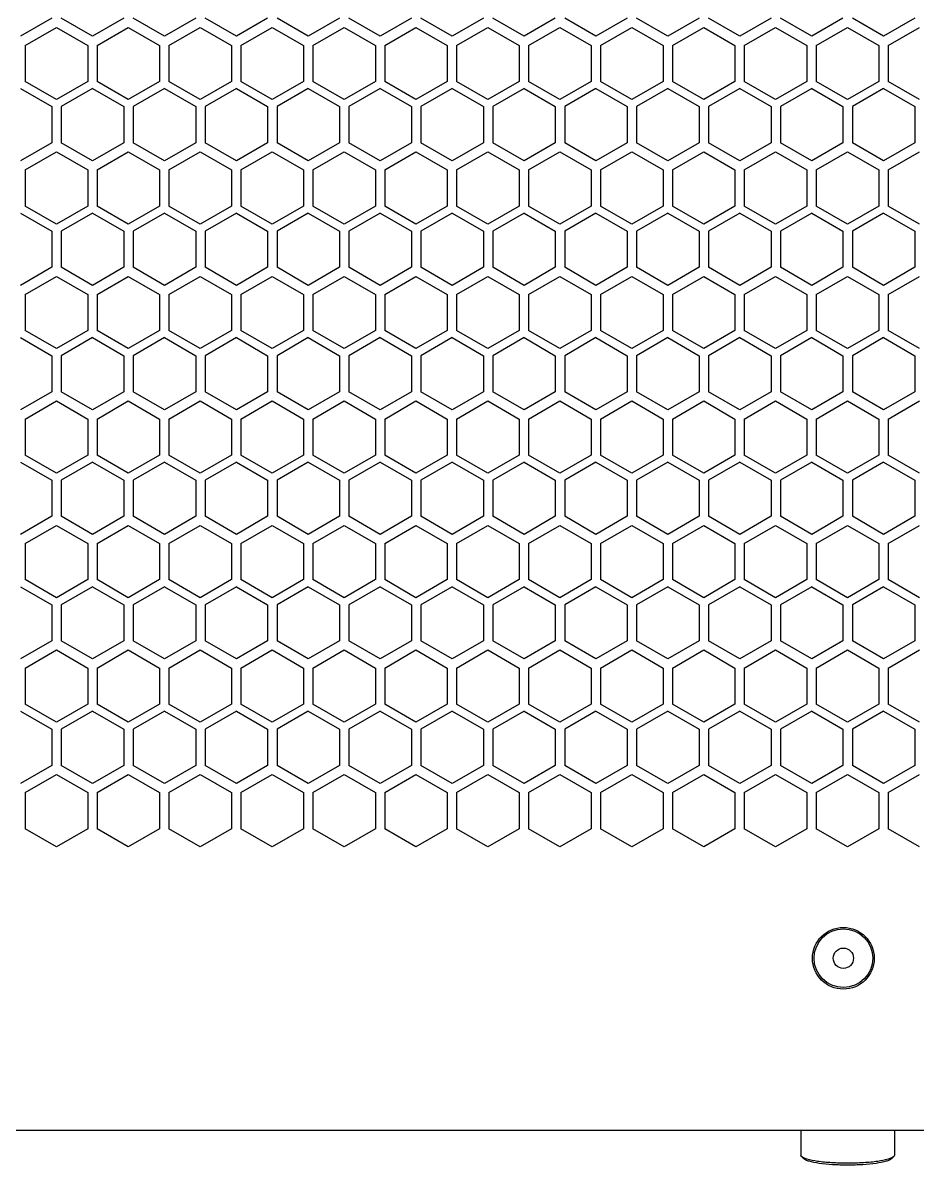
# Model space of a CAD drawing. Extents: x 61367 to 140945, y -1257 to 25588.
# Drawn here: x 73530.6 to 73645, y 19919.3 to 20065.4 of the extents above; entities that cross this region are included whole.
import ezdxf

# ---------------------------------------------------------------- set-up
doc = ezdxf.new("R2010")
doc.units = 0
doc.header["$MEASUREMENT"] = 0
doc.layers.get('0').update_dxf_attribs({"linetype": 'CONTINUOUS'})
for name, color, linetype in [('2401-00307_MDC-M4_0', 7, 'CONTINUOUS'), ('4215-0412-2_0', 7, 'CONTINUOUS'), ('SONGBUTUO-M4-8_0', 7, 'CONTINUOUS')]:
    doc.layers.add(name, color=color, linetype=linetype)

# ---------------------------------------------------------------- blocks, each defined once
blk = doc.blocks.new('ERGRTHTHRT')
at = {"layer": '2401-00307_MDC-M4_0', "color": 7, "linetype": 'Continuous'}
for radius in [3.75, 1.3]:
    blk.add_circle((-37538.65, -67997.48), radius, dxfattribs=at)
at = {"layer": '4215-0412-2_0', "color": 7, "linetype": 'Continuous'}
for p, q in [((-37639.9, -67877.22), (-37643.9, -67879.53)), ((-37634.7, -67879.53), (-37638.7, -67877.22)), ((-37630.7, -67877.22), (-37634.7, -67879.53)), ((-37625.5, -67879.53), (-37629.5, -67877.22)), ((-37621.5, -67877.22), (-37625.5, -67879.53)), ((-37616.3, -67879.53), (-37620.3, -67877.22)), ((-37612.3, -67877.22), (-37616.3, -67879.53)), ((-37607.1, -67879.53), (-37611.1, -67877.22)), ((-37603.1, -67877.22), (-37607.1, -67879.53)), ((-37597.9, -67879.53), (-37601.9, -67877.22)), ((-37593.9, -67877.22), (-37597.9, -67879.53)), ((-37588.7, -67879.53), (-37592.7, -67877.22)), ((-37584.7, -67877.22), (-37588.7, -67879.53)), ((-37579.5, -67879.53), (-37583.5, -67877.22)), ((-37575.5, -67877.22), (-37579.5, -67879.53)), ((-37570.3, -67879.53), (-37574.3, -67877.22)), ((-37566.3, -67877.22), (-37570.3, -67879.53)), ((-37561.1, -67879.53), (-37565.1, -67877.22)), ((-37557.1, -67877.22), (-37561.1, -67879.53)), ((-37551.9, -67879.53), (-37555.9, -67877.22)), ((-37547.9, -67877.22), (-37551.9, -67879.53)), ((-37542.7, -67879.53), (-37546.7, -67877.22)), ((-37538.7, -67877.22), (-37542.7, -67879.53)), ((-37533.5, -67879.53), (-37537.5, -67877.22)), ((-37529.5, -67877.22), (-37533.5, -67879.53)), ((-37643.32, -67880.7), (-37639.32, -67878.39)), ((-37639.32, -67878.39), (-37635.32, -67880.7)), ((-37634.12, -67880.7), (-37630.12, -67878.39)), ((-37630.12, -67878.39), (-37626.12, -67880.7)), ((-37624.92, -67880.7), (-37620.92, -67878.39)), ((-37620.92, -67878.39), (-37616.92, -67880.7)), ((-37615.72, -67880.7), (-37611.72, -67878.39)), ((-37611.72, -67878.39), (-37607.72, -67880.7)), ((-37606.52, -67880.7), (-37602.52, -67878.39)), ((-37602.52, -67878.39), (-37598.52, -67880.7)), ((-37597.32, -67880.7), (-37593.32, -67878.39)), ((-37593.32, -67878.39), (-37589.32, -67880.7)), ((-37588.12, -67880.7), (-37584.12, -67878.39)), ((-37584.12, -67878.39), (-37580.12, -67880.7)), ((-37578.92, -67880.7), (-37574.92, -67878.39)), ((-37574.92, -67878.39), (-37570.92, -67880.7)), ((-37569.72, -67880.7), (-37565.72, -67878.39)), ((-37565.72, -67878.39), (-37561.72, -67880.7)), ((-37560.52, -67880.7), (-37556.52, -67878.39)), ((-37556.52, -67878.39), (-37552.52, -67880.7)), ((-37551.32, -67880.7), (-37547.32, -67878.39)), ((-37547.32, -67878.39), (-37543.32, -67880.7)), ((-37542.12, -67880.7), (-37538.12, -67878.39)), ((-37538.12, -67878.39), (-37534.12, -67880.7)), ((-37532.92, -67880.7), (-37528.92, -67878.39)), ((-37643.32, -67880.7), (-37643.32, -67885.32)), ((-37635.32, -67880.7), (-37635.32, -67885.32)), ((-37634.12, -67880.7), (-37634.12, -67885.32)), ((-37626.12, -67880.7), (-37626.12, -67885.32)), ((-37624.92, -67880.7), (-37624.92, -67885.32)), ((-37616.92, -67880.7), (-37616.92, -67885.32)), ((-37615.72, -67880.7), (-37615.72, -67885.32)), ((-37607.72, -67880.7), (-37607.72, -67885.32)), ((-37606.52, -67880.7), (-37606.52, -67885.32)), ((-37598.52, -67880.7), (-37598.52, -67885.32)), ((-37597.32, -67880.7), (-37597.32, -67885.32)), ((-37589.32, -67880.7), (-37589.32, -67885.32)), ((-37588.12, -67880.7), (-37588.12, -67885.32)), ((-37580.12, -67880.7), (-37580.12, -67885.32)), ((-37578.92, -67880.7), (-37578.92, -67885.32)), ((-37570.92, -67880.7), (-37570.92, -67885.32)), ((-37569.72, -67880.7), (-37569.72, -67885.32)), ((-37561.72, -67880.7), (-37561.72, -67885.32)), ((-37560.52, -67880.7), (-37560.52, -67885.32)), ((-37552.52, -67880.7), (-37552.52, -67885.32)), ((-37551.32, -67880.7), (-37551.32, -67885.32)), ((-37543.32, -67880.7), (-37543.32, -67885.32)), ((-37542.12, -67880.7), (-37542.12, -67885.32)), ((-37534.12, -67880.7), (-37534.12, -67885.32)), ((-37532.92, -67880.7), (-37532.92, -67885.32)), ((-37643.9, -67886.22), (-37639.9, -67888.53)), ((-37639.32, -67887.63), (-37643.32, -67885.32)), ((-37635.32, -67885.32), (-37639.32, -67887.63)), ((-37634.7, -67886.22), (-37638.7, -67888.53)), ((-37634.7, -67886.22), (-37630.7, -67888.53)), ((-37630.12, -67887.63), (-37634.12, -67885.32)), ((-37626.12, -67885.32), (-37630.12, -67887.63)), ((-37625.5, -67886.22), (-37629.5, -67888.53)), ((-37625.5, -67886.22), (-37621.5, -67888.53)), ((-37620.92, -67887.63), (-37624.92, -67885.32)), ((-37616.92, -67885.32), (-37620.92, -67887.63)), ((-37616.3, -67886.22), (-37620.3, -67888.53)), ((-37616.3, -67886.22), (-37612.3, -67888.53)), ((-37611.72, -67887.63), (-37615.72, -67885.32)), ((-37607.72, -67885.32), (-37611.72, -67887.63)), ((-37607.1, -67886.22), (-37611.1, -67888.53)), ((-37607.1, -67886.22), (-37603.1, -67888.53)), ((-37602.52, -67887.63), (-37606.52, -67885.32)), ((-37598.52, -67885.32), (-37602.52, -67887.63)), ((-37597.9, -67886.22), (-37601.9, -67888.53)), ((-37597.9, -67886.22), (-37593.9, -67888.53)), ((-37593.32, -67887.63), (-37597.32, -67885.32)), ((-37589.32, -67885.32), (-37593.32, -67887.63)), ((-37588.7, -67886.22), (-37592.7, -67888.53)), ((-37588.7, -67886.22), (-37584.7, -67888.53)), ((-37584.12, -67887.63), (-37588.12, -67885.32)), ((-37580.12, -67885.32), (-37584.12, -67887.63)), ((-37579.5, -67886.22), (-37583.5, -67888.53)), ((-37579.5, -67886.22), (-37575.5, -67888.53)), ((-37574.92, -67887.63), (-37578.92, -67885.32)), ((-37570.92, -67885.32), (-37574.92, -67887.63)), ((-37570.3, -67886.22), (-37574.3, -67888.53)), ((-37570.3, -67886.22), (-37566.3, -67888.53)), ((-37565.72, -67887.63), (-37569.72, -67885.32)), ((-37561.72, -67885.32), (-37565.72, -67887.63)), ((-37561.1, -67886.22), (-37565.1, -67888.53)), ((-37561.1, -67886.22), (-37557.1, -67888.53)), ((-37556.52, -67887.63), (-37560.52, -67885.32)), ((-37552.52, -67885.32), (-37556.52, -67887.63)), ((-37551.9, -67886.22), (-37555.9, -67888.53)), ((-37551.9, -67886.22), (-37547.9, -67888.53)), ((-37547.32, -67887.63), (-37551.32, -67885.32)), ((-37543.32, -67885.32), (-37547.32, -67887.63)), ((-37542.7, -67886.22), (-37546.7, -67888.53)), ((-37542.7, -67886.22), (-37538.7, -67888.53)), ((-37538.12, -67887.63), (-37542.12, -67885.32)), ((-37534.12, -67885.32), (-37538.12, -67887.63)), ((-37533.5, -67886.22), (-37537.5, -67888.53)), ((-37533.5, -67886.22), (-37529.5, -67888.53)), ((-37528.92, -67887.63), (-37532.92, -67885.32)), ((-37639.9, -67888.53), (-37639.9, -67893.15)), ((-37638.7, -67888.53), (-37638.7, -67893.15)), ((-37630.7, -67888.53), (-37630.7, -67893.15)), ((-37629.5, -67888.53), (-37629.5, -67893.15)), ((-37621.5, -67888.53), (-37621.5, -67893.15)), ((-37620.3, -67888.53), (-37620.3, -67893.15)), ((-37612.3, -67888.53), (-37612.3, -67893.15)), ((-37611.1, -67888.53), (-37611.1, -67893.15)), ((-37603.1, -67888.53), (-37603.1, -67893.15)), ((-37601.9, -67888.53), (-37601.9, -67893.15)), ((-37593.9, -67888.53), (-37593.9, -67893.15)), ((-37592.7, -67888.53), (-37592.7, -67893.15)), ((-37584.7, -67888.53), (-37584.7, -67893.15)), ((-37583.5, -67888.53), (-37583.5, -67893.15)), ((-37575.5, -67888.53), (-37575.5, -67893.15)), ((-37574.3, -67888.53), (-37574.3, -67893.15)), ((-37566.3, -67888.53), (-37566.3, -67893.15)), ((-37565.1, -67888.53), (-37565.1, -67893.15)), ((-37557.1, -67888.53), (-37557.1, -67893.15)), ((-37555.9, -67888.53), (-37555.9, -67893.15)), ((-37547.9, -67888.53), (-37547.9, -67893.15)), ((-37546.7, -67888.53), (-37546.7, -67893.15)), ((-37538.7, -67888.53), (-37538.7, -67893.15)), ((-37537.5, -67888.53), (-37537.5, -67893.15)), ((-37529.5, -67888.53), (-37529.5, -67893.15)), ((-37639.9, -67893.15), (-37643.9, -67895.46)), ((-37634.7, -67895.46), (-37638.7, -67893.15)), ((-37630.7, -67893.15), (-37634.7, -67895.46)), ((-37625.5, -67895.46), (-37629.5, -67893.15)), ((-37621.5, -67893.15), (-37625.5, -67895.46)), ((-37616.3, -67895.46), (-37620.3, -67893.15)), ((-37612.3, -67893.15), (-37616.3, -67895.46)), ((-37607.1, -67895.46), (-37611.1, -67893.15)), ((-37603.1, -67893.15), (-37607.1, -67895.46)), ((-37597.9, -67895.46), (-37601.9, -67893.15)), ((-37593.9, -67893.15), (-37597.9, -67895.46)), ((-37588.7, -67895.46), (-37592.7, -67893.15)), ((-37584.7, -67893.15), (-37588.7, -67895.46)), ((-37579.5, -67895.46), (-37583.5, -67893.15)), ((-37575.5, -67893.15), (-37579.5, -67895.46)), ((-37570.3, -67895.46), (-37574.3, -67893.15)), ((-37566.3, -67893.15), (-37570.3, -67895.46)), ((-37561.1, -67895.46), (-37565.1, -67893.15)), ((-37557.1, -67893.15), (-37561.1, -67895.46)), ((-37551.9, -67895.46), (-37555.9, -67893.15)), ((-37547.9, -67893.15), (-37551.9, -67895.46)), ((-37542.7, -67895.46), (-37546.7, -67893.15)), ((-37538.7, -67893.15), (-37542.7, -67895.46)), ((-37533.5, -67895.46), (-37537.5, -67893.15)), ((-37529.5, -67893.15), (-37533.5, -67895.46)), ((-37643.32, -67896.63), (-37639.32, -67894.32)), ((-37639.32, -67894.32), (-37635.32, -67896.63)), ((-37634.12, -67896.63), (-37630.12, -67894.32)), ((-37630.12, -67894.32), (-37626.12, -67896.63)), ((-37624.92, -67896.63), (-37620.92, -67894.32)), ((-37620.92, -67894.32), (-37616.92, -67896.63)), ((-37615.72, -67896.63), (-37611.72, -67894.32)), ((-37611.72, -67894.32), (-37607.72, -67896.63)), ((-37606.52, -67896.63), (-37602.52, -67894.32)), ((-37602.52, -67894.32), (-37598.52, -67896.63)), ((-37597.32, -67896.63), (-37593.32, -67894.32)), ((-37593.32, -67894.32), (-37589.32, -67896.63)), ((-37588.12, -67896.63), (-37584.12, -67894.32)), ((-37584.12, -67894.32), (-37580.12, -67896.63)), ((-37578.92, -67896.63), (-37574.92, -67894.32)), ((-37574.92, -67894.32), (-37570.92, -67896.63)), ((-37569.72, -67896.63), (-37565.72, -67894.32)), ((-37565.72, -67894.32), (-37561.72, -67896.63)), ((-37560.52, -67896.63), (-37556.52, -67894.32)), ((-37556.52, -67894.32), (-37552.52, -67896.63)), ((-37551.32, -67896.63), (-37547.32, -67894.32)), ((-37547.32, -67894.32), (-37543.32, -67896.63)), ((-37542.12, -67896.63), (-37538.12, -67894.32)), ((-37538.12, -67894.32), (-37534.12, -67896.63)), ((-37532.92, -67896.63), (-37528.92, -67894.32)), ((-37643.32, -67896.63), (-37643.32, -67901.25)), ((-37635.32, -67896.63), (-37635.32, -67901.25)), ((-37634.12, -67896.63), (-37634.12, -67901.25)), ((-37626.12, -67896.63), (-37626.12, -67901.25)), ((-37624.92, -67896.63), (-37624.92, -67901.25)), ((-37616.92, -67896.63), (-37616.92, -67901.25)), ((-37615.72, -67896.63), (-37615.72, -67901.25)), ((-37607.72, -67896.63), (-37607.72, -67901.25)), ((-37606.52, -67896.63), (-37606.52, -67901.25)), ((-37598.52, -67896.63), (-37598.52, -67901.25)), ((-37597.32, -67896.63), (-37597.32, -67901.25)), ((-37589.32, -67896.63), (-37589.32, -67901.25)), ((-37588.12, -67896.63), (-37588.12, -67901.25)), ((-37580.12, -67896.63), (-37580.12, -67901.25)), ((-37578.92, -67896.63), (-37578.92, -67901.25)), ((-37570.92, -67896.63), (-37570.92, -67901.25)), ((-37569.72, -67896.63), (-37569.72, -67901.25)), ((-37561.72, -67896.63), (-37561.72, -67901.25)), ((-37560.52, -67896.63), (-37560.52, -67901.25)), ((-37552.52, -67896.63), (-37552.52, -67901.25)), ((-37551.32, -67896.63), (-37551.32, -67901.25)), ((-37543.32, -67896.63), (-37543.32, -67901.25)), ((-37542.12, -67896.63), (-37542.12, -67901.25)), ((-37534.12, -67896.63), (-37534.12, -67901.25)), ((-37532.92, -67896.63), (-37532.92, -67901.25)), ((-37643.9, -67902.15), (-37639.9, -67904.46)), ((-37639.32, -67903.56), (-37643.32, -67901.25)), ((-37635.32, -67901.25), (-37639.32, -67903.56)), ((-37634.7, -67902.15), (-37638.7, -67904.46)), ((-37634.7, -67902.15), (-37630.7, -67904.46)), ((-37630.12, -67903.56), (-37634.12, -67901.25)), ((-37626.12, -67901.25), (-37630.12, -67903.56)), ((-37625.5, -67902.15), (-37629.5, -67904.46)), ((-37625.5, -67902.15), (-37621.5, -67904.46)), ((-37620.92, -67903.56), (-37624.92, -67901.25)), ((-37616.92, -67901.25), (-37620.92, -67903.56)), ((-37616.3, -67902.15), (-37620.3, -67904.46)), ((-37616.3, -67902.15), (-37612.3, -67904.46)), ((-37611.72, -67903.56), (-37615.72, -67901.25)), ((-37607.72, -67901.25), (-37611.72, -67903.56)), ((-37607.1, -67902.15), (-37611.1, -67904.46)), ((-37607.1, -67902.15), (-37603.1, -67904.46)), ((-37602.52, -67903.56), (-37606.52, -67901.25)), ((-37598.52, -67901.25), (-37602.52, -67903.56)), ((-37597.9, -67902.15), (-37601.9, -67904.46)), ((-37597.9, -67902.15), (-37593.9, -67904.46)), ((-37593.32, -67903.56), (-37597.32, -67901.25)), ((-37589.32, -67901.25), (-37593.32, -67903.56)), ((-37588.7, -67902.15), (-37592.7, -67904.46)), ((-37588.7, -67902.15), (-37584.7, -67904.46)), ((-37584.12, -67903.56), (-37588.12, -67901.25)), ((-37580.12, -67901.25), (-37584.12, -67903.56)), ((-37579.5, -67902.15), (-37583.5, -67904.46)), ((-37579.5, -67902.15), (-37575.5, -67904.46)), ((-37574.92, -67903.56), (-37578.92, -67901.25)), ((-37570.92, -67901.25), (-37574.92, -67903.56)), ((-37570.3, -67902.15), (-37574.3, -67904.46)), ((-37570.3, -67902.15), (-37566.3, -67904.46)), ((-37565.72, -67903.56), (-37569.72, -67901.25)), ((-37561.72, -67901.25), (-37565.72, -67903.56)), ((-37561.1, -67902.15), (-37565.1, -67904.46)), ((-37561.1, -67902.15), (-37557.1, -67904.46)), ((-37556.52, -67903.56), (-37560.52, -67901.25)), ((-37552.52, -67901.25), (-37556.52, -67903.56)), ((-37551.9, -67902.15), (-37555.9, -67904.46)), ((-37551.9, -67902.15), (-37547.9, -67904.46)), ((-37547.32, -67903.56), (-37551.32, -67901.25)), ((-37543.32, -67901.25), (-37547.32, -67903.56)), ((-37542.7, -67902.15), (-37546.7, -67904.46)), ((-37542.7, -67902.15), (-37538.7, -67904.46)), ((-37538.12, -67903.56), (-37542.12, -67901.25)), ((-37534.12, -67901.25), (-37538.12, -67903.56)), ((-37533.5, -67902.15), (-37537.5, -67904.46)), ((-37533.5, -67902.15), (-37529.5, -67904.46)), ((-37528.92, -67903.56), (-37532.92, -67901.25)), ((-37639.9, -67904.46), (-37639.9, -67909.08)), ((-37638.7, -67904.46), (-37638.7, -67909.08)), ((-37630.7, -67904.46), (-37630.7, -67909.08)), ((-37629.5, -67904.46), (-37629.5, -67909.08)), ((-37621.5, -67904.46), (-37621.5, -67909.08)), ((-37620.3, -67904.46), (-37620.3, -67909.08)), ((-37612.3, -67904.46), (-37612.3, -67909.08)), ((-37611.1, -67904.46), (-37611.1, -67909.08)), ((-37603.1, -67904.46), (-37603.1, -67909.08)), ((-37601.9, -67904.46), (-37601.9, -67909.08)), ((-37593.9, -67904.46), (-37593.9, -67909.08)), ((-37592.7, -67904.46), (-37592.7, -67909.08)), ((-37584.7, -67904.46), (-37584.7, -67909.08)), ((-37583.5, -67904.46), (-37583.5, -67909.08)), ((-37575.5, -67904.46), (-37575.5, -67909.08)), ((-37574.3, -67904.46), (-37574.3, -67909.08)), ((-37566.3, -67904.46), (-37566.3, -67909.08)), ((-37565.1, -67904.46), (-37565.1, -67909.08)), ((-37557.1, -67904.46), (-37557.1, -67909.08)), ((-37555.9, -67904.46), (-37555.9, -67909.08)), ((-37547.9, -67904.46), (-37547.9, -67909.08)), ((-37546.7, -67904.46), (-37546.7, -67909.08)), ((-37538.7, -67904.46), (-37538.7, -67909.08)), ((-37537.5, -67904.46), (-37537.5, -67909.08)), ((-37529.5, -67904.46), (-37529.5, -67909.08)), ((-37639.9, -67909.08), (-37643.9, -67911.39)), ((-37634.7, -67911.39), (-37638.7, -67909.08)), ((-37630.7, -67909.08), (-37634.7, -67911.39)), ((-37625.5, -67911.39), (-37629.5, -67909.08)), ((-37621.5, -67909.08), (-37625.5, -67911.39)), ((-37616.3, -67911.39), (-37620.3, -67909.08)), ((-37612.3, -67909.08), (-37616.3, -67911.39)), ((-37607.1, -67911.39), (-37611.1, -67909.08)), ((-37603.1, -67909.08), (-37607.1, -67911.39)), ((-37597.9, -67911.39), (-37601.9, -67909.08)), ((-37593.9, -67909.08), (-37597.9, -67911.39)), ((-37588.7, -67911.39), (-37592.7, -67909.08)), ((-37584.7, -67909.08), (-37588.7, -67911.39)), ((-37579.5, -67911.39), (-37583.5, -67909.08)), ((-37575.5, -67909.08), (-37579.5, -67911.39)), ((-37570.3, -67911.39), (-37574.3, -67909.08)), ((-37566.3, -67909.08), (-37570.3, -67911.39)), ((-37561.1, -67911.39), (-37565.1, -67909.08)), ((-37557.1, -67909.08), (-37561.1, -67911.39)), ((-37551.9, -67911.39), (-37555.9, -67909.08)), ((-37547.9, -67909.08), (-37551.9, -67911.39)), ((-37542.7, -67911.39), (-37546.7, -67909.08)), ((-37538.7, -67909.08), (-37542.7, -67911.39)), ((-37533.5, -67911.39), (-37537.5, -67909.08)), ((-37529.5, -67909.08), (-37533.5, -67911.39)), ((-37643.32, -67912.56), (-37639.32, -67910.25)), ((-37639.32, -67910.25), (-37635.32, -67912.56)), ((-37634.12, -67912.56), (-37630.12, -67910.25)), ((-37630.12, -67910.25), (-37626.12, -67912.56)), ((-37624.92, -67912.56), (-37620.92, -67910.25)), ((-37620.92, -67910.25), (-37616.92, -67912.56)), ((-37615.72, -67912.56), (-37611.72, -67910.25)), ((-37611.72, -67910.25), (-37607.72, -67912.56)), ((-37606.52, -67912.56), (-37602.52, -67910.25)), ((-37602.52, -67910.25), (-37598.52, -67912.56)), ((-37597.32, -67912.56), (-37593.32, -67910.25)), ((-37593.32, -67910.25), (-37589.32, -67912.56)), ((-37588.12, -67912.56), (-37584.12, -67910.25)), ((-37584.12, -67910.25), (-37580.12, -67912.56)), ((-37578.92, -67912.56), (-37574.92, -67910.25)), ((-37574.92, -67910.25), (-37570.92, -67912.56)), ((-37569.72, -67912.56), (-37565.72, -67910.25)), ((-37565.72, -67910.25), (-37561.72, -67912.56)), ((-37560.52, -67912.56), (-37556.52, -67910.25)), ((-37556.52, -67910.25), (-37552.52, -67912.56)), ((-37551.32, -67912.56), (-37547.32, -67910.25)), ((-37547.32, -67910.25), (-37543.32, -67912.56)), ((-37542.12, -67912.56), (-37538.12, -67910.25)), ((-37538.12, -67910.25), (-37534.12, -67912.56)), ((-37532.92, -67912.56), (-37528.92, -67910.25)), ((-37643.32, -67912.56), (-37643.32, -67917.18)), ((-37635.32, -67912.56), (-37635.32, -67917.18)), ((-37634.12, -67912.56), (-37634.12, -67917.18)), ((-37626.12, -67912.56), (-37626.12, -67917.18)), ((-37624.92, -67912.56), (-37624.92, -67917.18)), ((-37616.92, -67912.56), (-37616.92, -67917.18)), ((-37615.72, -67912.56), (-37615.72, -67917.18)), ((-37607.72, -67912.56), (-37607.72, -67917.18)), ((-37606.52, -67912.56), (-37606.52, -67917.18)), ((-37598.52, -67912.56), (-37598.52, -67917.18)), ((-37597.32, -67912.56), (-37597.32, -67917.18)), ((-37589.32, -67912.56), (-37589.32, -67917.18)), ((-37588.12, -67912.56), (-37588.12, -67917.18)), ((-37580.12, -67912.56), (-37580.12, -67917.18)), ((-37578.92, -67912.56), (-37578.92, -67917.18)), ((-37570.92, -67912.56), (-37570.92, -67917.18)), ((-37569.72, -67912.56), (-37569.72, -67917.18)), ((-37561.72, -67912.56), (-37561.72, -67917.18)), ((-37560.52, -67912.56), (-37560.52, -67917.18)), ((-37552.52, -67912.56), (-37552.52, -67917.18)), ((-37551.32, -67912.56), (-37551.32, -67917.18)), ((-37543.32, -67912.56), (-37543.32, -67917.18)), ((-37542.12, -67912.56), (-37542.12, -67917.18)), ((-37534.12, -67912.56), (-37534.12, -67917.18)), ((-37532.92, -67912.56), (-37532.92, -67917.18)), ((-37643.9, -67918.08), (-37639.9, -67920.39)), ((-37639.32, -67919.49), (-37643.32, -67917.18)), ((-37635.32, -67917.18), (-37639.32, -67919.49)), ((-37634.7, -67918.08), (-37638.7, -67920.39)), ((-37634.7, -67918.08), (-37630.7, -67920.39)), ((-37630.12, -67919.49), (-37634.12, -67917.18)), ((-37626.12, -67917.18), (-37630.12, -67919.49)), ((-37625.5, -67918.08), (-37629.5, -67920.39)), ((-37625.5, -67918.08), (-37621.5, -67920.39)), ((-37620.92, -67919.49), (-37624.92, -67917.18)), ((-37616.92, -67917.18), (-37620.92, -67919.49)), ((-37616.3, -67918.08), (-37620.3, -67920.39)), ((-37616.3, -67918.08), (-37612.3, -67920.39)), ((-37611.72, -67919.49), (-37615.72, -67917.18)), ((-37607.72, -67917.18), (-37611.72, -67919.49)), ((-37607.1, -67918.08), (-37611.1, -67920.39)), ((-37607.1, -67918.08), (-37603.1, -67920.39)), ((-37602.52, -67919.49), (-37606.52, -67917.18)), ((-37598.52, -67917.18), (-37602.52, -67919.49)), ((-37597.9, -67918.08), (-37601.9, -67920.39)), ((-37597.9, -67918.08), (-37593.9, -67920.39)), ((-37593.32, -67919.49), (-37597.32, -67917.18)), ((-37589.32, -67917.18), (-37593.32, -67919.49)), ((-37588.7, -67918.08), (-37592.7, -67920.39)), ((-37588.7, -67918.08), (-37584.7, -67920.39)), ((-37584.12, -67919.49), (-37588.12, -67917.18)), ((-37580.12, -67917.18), (-37584.12, -67919.49)), ((-37579.5, -67918.08), (-37583.5, -67920.39)), ((-37579.5, -67918.08), (-37575.5, -67920.39)), ((-37574.92, -67919.49), (-37578.92, -67917.18)), ((-37570.92, -67917.18), (-37574.92, -67919.49)), ((-37570.3, -67918.08), (-37574.3, -67920.39)), ((-37570.3, -67918.08), (-37566.3, -67920.39)), ((-37565.72, -67919.49), (-37569.72, -67917.18)), ((-37561.72, -67917.18), (-37565.72, -67919.49)), ((-37561.1, -67918.08), (-37565.1, -67920.39)), ((-37561.1, -67918.08), (-37557.1, -67920.39)), ((-37556.52, -67919.49), (-37560.52, -67917.18)), ((-37552.52, -67917.18), (-37556.52, -67919.49)), ((-37551.9, -67918.08), (-37555.9, -67920.39)), ((-37551.9, -67918.08), (-37547.9, -67920.39)), ((-37547.32, -67919.49), (-37551.32, -67917.18)), ((-37543.32, -67917.18), (-37547.32, -67919.49)), ((-37542.7, -67918.08), (-37546.7, -67920.39)), ((-37542.7, -67918.08), (-37538.7, -67920.39)), ((-37538.12, -67919.49), (-37542.12, -67917.18)), ((-37534.12, -67917.18), (-37538.12, -67919.49)), ((-37533.5, -67918.08), (-37537.5, -67920.39)), ((-37533.5, -67918.08), (-37529.5, -67920.39)), ((-37528.92, -67919.49), (-37532.92, -67917.18)), ((-37639.9, -67920.39), (-37639.9, -67925.01)), ((-37638.7, -67920.39), (-37638.7, -67925.01)), ((-37630.7, -67920.39), (-37630.7, -67925.01)), ((-37629.5, -67920.39), (-37629.5, -67925.01)), ((-37621.5, -67920.39), (-37621.5, -67925.01)), ((-37620.3, -67920.39), (-37620.3, -67925.01)), ((-37612.3, -67920.39), (-37612.3, -67925.01)), ((-37611.1, -67920.39), (-37611.1, -67925.01)), ((-37603.1, -67920.39), (-37603.1, -67925.01)), ((-37601.9, -67920.39), (-37601.9, -67925.01)), ((-37593.9, -67920.39), (-37593.9, -67925.01)), ((-37592.7, -67920.39), (-37592.7, -67925.01)), ((-37584.7, -67920.39), (-37584.7, -67925.01)), ((-37583.5, -67920.39), (-37583.5, -67925.01)), ((-37575.5, -67920.39), (-37575.5, -67925.01)), ((-37574.3, -67920.39), (-37574.3, -67925.01)), ((-37566.3, -67920.39), (-37566.3, -67925.01)), ((-37565.1, -67920.39), (-37565.1, -67925.01)), ((-37557.1, -67920.39), (-37557.1, -67925.01)), ((-37555.9, -67920.39), (-37555.9, -67925.01)), ((-37547.9, -67920.39), (-37547.9, -67925.01)), ((-37546.7, -67920.39), (-37546.7, -67925.01)), ((-37538.7, -67920.39), (-37538.7, -67925.01)), ((-37537.5, -67920.39), (-37537.5, -67925.01)), ((-37529.5, -67920.39), (-37529.5, -67925.01)), ((-37639.9, -67925.01), (-37643.9, -67927.32)), ((-37634.7, -67927.32), (-37638.7, -67925.01)), ((-37630.7, -67925.01), (-37634.7, -67927.32)), ((-37625.5, -67927.32), (-37629.5, -67925.01)), ((-37621.5, -67925.01), (-37625.5, -67927.32)), ((-37616.3, -67927.32), (-37620.3, -67925.01)), ((-37612.3, -67925.01), (-37616.3, -67927.32)), ((-37607.1, -67927.32), (-37611.1, -67925.01)), ((-37603.1, -67925.01), (-37607.1, -67927.32)), ((-37597.9, -67927.32), (-37601.9, -67925.01)), ((-37593.9, -67925.01), (-37597.9, -67927.32)), ((-37588.7, -67927.32), (-37592.7, -67925.01)), ((-37584.7, -67925.01), (-37588.7, -67927.32)), ((-37579.5, -67927.32), (-37583.5, -67925.01)), ((-37575.5, -67925.01), (-37579.5, -67927.32)), ((-37570.3, -67927.32), (-37574.3, -67925.01)), ((-37566.3, -67925.01), (-37570.3, -67927.32)), ((-37561.1, -67927.32), (-37565.1, -67925.01)), ((-37557.1, -67925.01), (-37561.1, -67927.32)), ((-37551.9, -67927.32), (-37555.9, -67925.01)), ((-37547.9, -67925.01), (-37551.9, -67927.32)), ((-37542.7, -67927.32), (-37546.7, -67925.01)), ((-37538.7, -67925.01), (-37542.7, -67927.32)), ((-37533.5, -67927.32), (-37537.5, -67925.01)), ((-37529.5, -67925.01), (-37533.5, -67927.32)), ((-37643.32, -67928.49), (-37639.32, -67926.18)), ((-37639.32, -67926.18), (-37635.32, -67928.49)), ((-37634.12, -67928.49), (-37630.12, -67926.18)), ((-37630.12, -67926.18), (-37626.12, -67928.49)), ((-37624.92, -67928.49), (-37620.92, -67926.18)), ((-37620.92, -67926.18), (-37616.92, -67928.49)), ((-37615.72, -67928.49), (-37611.72, -67926.18)), ((-37611.72, -67926.18), (-37607.72, -67928.49)), ((-37606.52, -67928.49), (-37602.52, -67926.18)), ((-37602.52, -67926.18), (-37598.52, -67928.49)), ((-37597.32, -67928.49), (-37593.32, -67926.18)), ((-37593.32, -67926.18), (-37589.32, -67928.49)), ((-37588.12, -67928.49), (-37584.12, -67926.18)), ((-37584.12, -67926.18), (-37580.12, -67928.49)), ((-37578.92, -67928.49), (-37574.92, -67926.18)), ((-37574.92, -67926.18), (-37570.92, -67928.49)), ((-37569.72, -67928.49), (-37565.72, -67926.18)), ((-37565.72, -67926.18), (-37561.72, -67928.49)), ((-37560.52, -67928.49), (-37556.52, -67926.18)), ((-37556.52, -67926.18), (-37552.52, -67928.49)), ((-37551.32, -67928.49), (-37547.32, -67926.18)), ((-37547.32, -67926.18), (-37543.32, -67928.49)), ((-37542.12, -67928.49), (-37538.12, -67926.18)), ((-37538.12, -67926.18), (-37534.12, -67928.49)), ((-37532.92, -67928.49), (-37528.92, -67926.18)), ((-37643.32, -67928.49), (-37643.32, -67933.11)), ((-37635.32, -67928.49), (-37635.32, -67933.11)), ((-37634.12, -67928.49), (-37634.12, -67933.11)), ((-37626.12, -67928.49), (-37626.12, -67933.11)), ((-37624.92, -67928.49), (-37624.92, -67933.11)), ((-37616.92, -67928.49), (-37616.92, -67933.11)), ((-37615.72, -67928.49), (-37615.72, -67933.11)), ((-37607.72, -67928.49), (-37607.72, -67933.11)), ((-37606.52, -67928.49), (-37606.52, -67933.11)), ((-37598.52, -67928.49), (-37598.52, -67933.11)), ((-37597.32, -67928.49), (-37597.32, -67933.11)), ((-37589.32, -67928.49), (-37589.32, -67933.11)), ((-37588.12, -67928.49), (-37588.12, -67933.11)), ((-37580.12, -67928.49), (-37580.12, -67933.11)), ((-37578.92, -67928.49), (-37578.92, -67933.11)), ((-37570.92, -67928.49), (-37570.92, -67933.11)), ((-37569.72, -67928.49), (-37569.72, -67933.11)), ((-37561.72, -67928.49), (-37561.72, -67933.11)), ((-37560.52, -67928.49), (-37560.52, -67933.11)), ((-37552.52, -67928.49), (-37552.52, -67933.11)), ((-37551.32, -67928.49), (-37551.32, -67933.11)), ((-37543.32, -67928.49), (-37543.32, -67933.11)), ((-37542.12, -67928.49), (-37542.12, -67933.11)), ((-37534.12, -67928.49), (-37534.12, -67933.11)), ((-37532.92, -67928.49), (-37532.92, -67933.11)), ((-37639.32, -67935.42), (-37643.32, -67933.11)), ((-37635.32, -67933.11), (-37639.32, -67935.42)), ((-37630.12, -67935.42), (-37634.12, -67933.11)), ((-37626.12, -67933.11), (-37630.12, -67935.42)), ((-37620.92, -67935.42), (-37624.92, -67933.11)), ((-37616.92, -67933.11), (-37620.92, -67935.42)), ((-37611.72, -67935.42), (-37615.72, -67933.11)), ((-37607.72, -67933.11), (-37611.72, -67935.42)), ((-37602.52, -67935.42), (-37606.52, -67933.11)), ((-37598.52, -67933.11), (-37602.52, -67935.42)), ((-37593.32, -67935.42), (-37597.32, -67933.11)), ((-37589.32, -67933.11), (-37593.32, -67935.42)), ((-37584.12, -67935.42), (-37588.12, -67933.11)), ((-37580.12, -67933.11), (-37584.12, -67935.42)), ((-37574.92, -67935.42), (-37578.92, -67933.11)), ((-37570.92, -67933.11), (-37574.92, -67935.42)), ((-37565.72, -67935.42), (-37569.72, -67933.11)), ((-37561.72, -67933.11), (-37565.72, -67935.42)), ((-37556.52, -67935.42), (-37560.52, -67933.11)), ((-37552.52, -67933.11), (-37556.52, -67935.42)), ((-37547.32, -67935.42), (-37551.32, -67933.11)), ((-37543.32, -67933.11), (-37547.32, -67935.42)), ((-37538.12, -67935.42), (-37542.12, -67933.11)), ((-37534.12, -67933.11), (-37538.12, -67935.42)), ((-37528.92, -67935.42), (-37532.92, -67933.11)), ((-37643.9, -67934.01), (-37639.9, -67936.32)), ((-37634.7, -67934.01), (-37638.7, -67936.32)), ((-37634.7, -67934.01), (-37630.7, -67936.32)), ((-37625.5, -67934.01), (-37629.5, -67936.32)), ((-37625.5, -67934.01), (-37621.5, -67936.32)), ((-37616.3, -67934.01), (-37620.3, -67936.32)), ((-37616.3, -67934.01), (-37612.3, -67936.32)), ((-37607.1, -67934.01), (-37611.1, -67936.32)), ((-37607.1, -67934.01), (-37603.1, -67936.32)), ((-37597.9, -67934.01), (-37601.9, -67936.32)), ((-37597.9, -67934.01), (-37593.9, -67936.32)), ((-37588.7, -67934.01), (-37592.7, -67936.32)), ((-37588.7, -67934.01), (-37584.7, -67936.32)), ((-37579.5, -67934.01), (-37583.5, -67936.32)), ((-37579.5, -67934.01), (-37575.5, -67936.32)), ((-37570.3, -67934.01), (-37574.3, -67936.32)), ((-37570.3, -67934.01), (-37566.3, -67936.32)), ((-37561.1, -67934.01), (-37565.1, -67936.32)), ((-37561.1, -67934.01), (-37557.1, -67936.32)), ((-37551.9, -67934.01), (-37555.9, -67936.32)), ((-37551.9, -67934.01), (-37547.9, -67936.32)), ((-37542.7, -67934.01), (-37546.7, -67936.32)), ((-37542.7, -67934.01), (-37538.7, -67936.32)), ((-37533.5, -67934.01), (-37537.5, -67936.32)), ((-37533.5, -67934.01), (-37529.5, -67936.32)), ((-37639.9, -67936.32), (-37639.9, -67940.94)), ((-37638.7, -67936.32), (-37638.7, -67940.94)), ((-37630.7, -67936.32), (-37630.7, -67940.94)), ((-37629.5, -67936.32), (-37629.5, -67940.94)), ((-37621.5, -67936.32), (-37621.5, -67940.94)), ((-37620.3, -67936.32), (-37620.3, -67940.94)), ((-37612.3, -67936.32), (-37612.3, -67940.94)), ((-37611.1, -67936.32), (-37611.1, -67940.94)), ((-37603.1, -67936.32), (-37603.1, -67940.94)), ((-37601.9, -67936.32), (-37601.9, -67940.94)), ((-37593.9, -67936.32), (-37593.9, -67940.94)), ((-37592.7, -67936.32), (-37592.7, -67940.94)), ((-37584.7, -67936.32), (-37584.7, -67940.94)), ((-37583.5, -67936.32), (-37583.5, -67940.94)), ((-37575.5, -67936.32), (-37575.5, -67940.94)), ((-37574.3, -67936.32), (-37574.3, -67940.94)), ((-37566.3, -67936.32), (-37566.3, -67940.94)), ((-37565.1, -67936.32), (-37565.1, -67940.94)), ((-37557.1, -67936.32), (-37557.1, -67940.94)), ((-37555.9, -67936.32), (-37555.9, -67940.94)), ((-37547.9, -67936.32), (-37547.9, -67940.94)), ((-37546.7, -67936.32), (-37546.7, -67940.94)), ((-37538.7, -67936.32), (-37538.7, -67940.94)), ((-37537.5, -67936.32), (-37537.5, -67940.94)), ((-37529.5, -67936.32), (-37529.5, -67940.94)), ((-37639.9, -67940.94), (-37643.9, -67943.25)), ((-37634.7, -67943.25), (-37638.7, -67940.94)), ((-37630.7, -67940.94), (-37634.7, -67943.25)), ((-37625.5, -67943.25), (-37629.5, -67940.94)), ((-37621.5, -67940.94), (-37625.5, -67943.25)), ((-37616.3, -67943.25), (-37620.3, -67940.94)), ((-37612.3, -67940.94), (-37616.3, -67943.25)), ((-37607.1, -67943.25), (-37611.1, -67940.94)), ((-37603.1, -67940.94), (-37607.1, -67943.25)), ((-37597.9, -67943.25), (-37601.9, -67940.94)), ((-37593.9, -67940.94), (-37597.9, -67943.25)), ((-37588.7, -67943.25), (-37592.7, -67940.94)), ((-37584.7, -67940.94), (-37588.7, -67943.25)), ((-37579.5, -67943.25), (-37583.5, -67940.94)), ((-37575.5, -67940.94), (-37579.5, -67943.25)), ((-37570.3, -67943.25), (-37574.3, -67940.94)), ((-37566.3, -67940.94), (-37570.3, -67943.25)), ((-37561.1, -67943.25), (-37565.1, -67940.94)), ((-37557.1, -67940.94), (-37561.1, -67943.25)), ((-37551.9, -67943.25), (-37555.9, -67940.94)), ((-37547.9, -67940.94), (-37551.9, -67943.25)), ((-37542.7, -67943.25), (-37546.7, -67940.94)), ((-37538.7, -67940.94), (-37542.7, -67943.25)), ((-37533.5, -67943.25), (-37537.5, -67940.94)), ((-37529.5, -67940.94), (-37533.5, -67943.25)), ((-37643.32, -67944.42), (-37639.32, -67942.11)), ((-37639.32, -67942.11), (-37635.32, -67944.42)), ((-37634.12, -67944.42), (-37630.12, -67942.11)), ((-37630.12, -67942.11), (-37626.12, -67944.42)), ((-37624.92, -67944.42), (-37620.92, -67942.11)), ((-37620.92, -67942.11), (-37616.92, -67944.42)), ((-37615.72, -67944.42), (-37611.72, -67942.11)), ((-37611.72, -67942.11), (-37607.72, -67944.42)), ((-37606.52, -67944.42), (-37602.52, -67942.11)), ((-37602.52, -67942.11), (-37598.52, -67944.42)), ((-37597.32, -67944.42), (-37593.32, -67942.11)), ((-37593.32, -67942.11), (-37589.32, -67944.42)), ((-37588.12, -67944.42), (-37584.12, -67942.11)), ((-37584.12, -67942.11), (-37580.12, -67944.42)), ((-37578.92, -67944.42), (-37574.92, -67942.11)), ((-37574.92, -67942.11), (-37570.92, -67944.42)), ((-37569.72, -67944.42), (-37565.72, -67942.11)), ((-37565.72, -67942.11), (-37561.72, -67944.42)), ((-37560.52, -67944.42), (-37556.52, -67942.11)), ((-37556.52, -67942.11), (-37552.52, -67944.42)), ((-37551.32, -67944.42), (-37547.32, -67942.11)), ((-37547.32, -67942.11), (-37543.32, -67944.42)), ((-37542.12, -67944.42), (-37538.12, -67942.11)), ((-37538.12, -67942.11), (-37534.12, -67944.42)), ((-37532.92, -67944.42), (-37528.92, -67942.11)), ((-37643.32, -67944.42), (-37643.32, -67949.04)), ((-37635.32, -67944.42), (-37635.32, -67949.04)), ((-37634.12, -67944.42), (-37634.12, -67949.04)), ((-37626.12, -67944.42), (-37626.12, -67949.04)), ((-37624.92, -67944.42), (-37624.92, -67949.04)), ((-37616.92, -67944.42), (-37616.92, -67949.04)), ((-37615.72, -67944.42), (-37615.72, -67949.04)), ((-37607.72, -67944.42), (-37607.72, -67949.04)), ((-37606.52, -67944.42), (-37606.52, -67949.04)), ((-37598.52, -67944.42), (-37598.52, -67949.04)), ((-37597.32, -67944.42), (-37597.32, -67949.04)), ((-37589.32, -67944.42), (-37589.32, -67949.04)), ((-37588.12, -67944.42), (-37588.12, -67949.04)), ((-37580.12, -67944.42), (-37580.12, -67949.04)), ((-37578.92, -67944.42), (-37578.92, -67949.04)), ((-37570.92, -67944.42), (-37570.92, -67949.04)), ((-37569.72, -67944.42), (-37569.72, -67949.04)), ((-37561.72, -67944.42), (-37561.72, -67949.04)), ((-37560.52, -67944.42), (-37560.52, -67949.04)), ((-37552.52, -67944.42), (-37552.52, -67949.04)), ((-37551.32, -67944.42), (-37551.32, -67949.04)), ((-37543.32, -67944.42), (-37543.32, -67949.04)), ((-37542.12, -67944.42), (-37542.12, -67949.04)), ((-37534.12, -67944.42), (-37534.12, -67949.04)), ((-37532.92, -67944.42), (-37532.92, -67949.04)), ((-37639.32, -67951.35), (-37643.32, -67949.04)), ((-37635.32, -67949.04), (-37639.32, -67951.35)), ((-37630.12, -67951.35), (-37634.12, -67949.04)), ((-37626.12, -67949.04), (-37630.12, -67951.35)), ((-37620.92, -67951.35), (-37624.92, -67949.04)), ((-37616.92, -67949.04), (-37620.92, -67951.35)), ((-37611.72, -67951.35), (-37615.72, -67949.04)), ((-37607.72, -67949.04), (-37611.72, -67951.35)), ((-37602.52, -67951.35), (-37606.52, -67949.04)), ((-37598.52, -67949.04), (-37602.52, -67951.35)), ((-37593.32, -67951.35), (-37597.32, -67949.04)), ((-37589.32, -67949.04), (-37593.32, -67951.35)), ((-37584.12, -67951.35), (-37588.12, -67949.04)), ((-37580.12, -67949.04), (-37584.12, -67951.35)), ((-37574.92, -67951.35), (-37578.92, -67949.04)), ((-37570.92, -67949.04), (-37574.92, -67951.35)), ((-37565.72, -67951.35), (-37569.72, -67949.04)), ((-37561.72, -67949.04), (-37565.72, -67951.35)), ((-37556.52, -67951.35), (-37560.52, -67949.04)), ((-37552.52, -67949.04), (-37556.52, -67951.35)), ((-37547.32, -67951.35), (-37551.32, -67949.04)), ((-37543.32, -67949.04), (-37547.32, -67951.35)), ((-37538.12, -67951.35), (-37542.12, -67949.04)), ((-37534.12, -67949.04), (-37538.12, -67951.35)), ((-37528.92, -67951.35), (-37532.92, -67949.04)), ((-37643.9, -67949.94), (-37639.9, -67952.25)), ((-37634.7, -67949.94), (-37638.7, -67952.25)), ((-37634.7, -67949.94), (-37630.7, -67952.25)), ((-37625.5, -67949.94), (-37629.5, -67952.25)), ((-37625.5, -67949.94), (-37621.5, -67952.25)), ((-37616.3, -67949.94), (-37620.3, -67952.25)), ((-37616.3, -67949.94), (-37612.3, -67952.25)), ((-37607.1, -67949.94), (-37611.1, -67952.25)), ((-37607.1, -67949.94), (-37603.1, -67952.25)), ((-37597.9, -67949.94), (-37601.9, -67952.25)), ((-37597.9, -67949.94), (-37593.9, -67952.25)), ((-37588.7, -67949.94), (-37592.7, -67952.25)), ((-37588.7, -67949.94), (-37584.7, -67952.25)), ((-37579.5, -67949.94), (-37583.5, -67952.25)), ((-37579.5, -67949.94), (-37575.5, -67952.25)), ((-37570.3, -67949.94), (-37574.3, -67952.25)), ((-37570.3, -67949.94), (-37566.3, -67952.25)), ((-37561.1, -67949.94), (-37565.1, -67952.25)), ((-37561.1, -67949.94), (-37557.1, -67952.25)), ((-37551.9, -67949.94), (-37555.9, -67952.25)), ((-37551.9, -67949.94), (-37547.9, -67952.25)), ((-37542.7, -67949.94), (-37546.7, -67952.25)), ((-37542.7, -67949.94), (-37538.7, -67952.25)), ((-37533.5, -67949.94), (-37537.5, -67952.25)), ((-37533.5, -67949.94), (-37529.5, -67952.25)), ((-37639.9, -67952.25), (-37639.9, -67956.87)), ((-37638.7, -67952.25), (-37638.7, -67956.87)), ((-37630.7, -67952.25), (-37630.7, -67956.87)), ((-37629.5, -67952.25), (-37629.5, -67956.87)), ((-37621.5, -67952.25), (-37621.5, -67956.87)), ((-37620.3, -67952.25), (-37620.3, -67956.87)), ((-37612.3, -67952.25), (-37612.3, -67956.87)), ((-37611.1, -67952.25), (-37611.1, -67956.87)), ((-37603.1, -67952.25), (-37603.1, -67956.87)), ((-37601.9, -67952.25), (-37601.9, -67956.87)), ((-37593.9, -67952.25), (-37593.9, -67956.87)), ((-37592.7, -67952.25), (-37592.7, -67956.87)), ((-37584.7, -67952.25), (-37584.7, -67956.87)), ((-37583.5, -67952.25), (-37583.5, -67956.87)), ((-37575.5, -67952.25), (-37575.5, -67956.87)), ((-37574.3, -67952.25), (-37574.3, -67956.87)), ((-37566.3, -67952.25), (-37566.3, -67956.87)), ((-37565.1, -67952.25), (-37565.1, -67956.87)), ((-37557.1, -67952.25), (-37557.1, -67956.87)), ((-37555.9, -67952.25), (-37555.9, -67956.87)), ((-37547.9, -67952.25), (-37547.9, -67956.87)), ((-37546.7, -67952.25), (-37546.7, -67956.87)), ((-37538.7, -67952.25), (-37538.7, -67956.87)), ((-37537.5, -67952.25), (-37537.5, -67956.87)), ((-37529.5, -67952.25), (-37529.5, -67956.87)), ((-37639.9, -67956.87), (-37643.9, -67959.18)), ((-37634.7, -67959.18), (-37638.7, -67956.87)), ((-37630.7, -67956.87), (-37634.7, -67959.18)), ((-37625.5, -67959.18), (-37629.5, -67956.87)), ((-37621.5, -67956.87), (-37625.5, -67959.18)), ((-37616.3, -67959.18), (-37620.3, -67956.87)), ((-37612.3, -67956.87), (-37616.3, -67959.18)), ((-37607.1, -67959.18), (-37611.1, -67956.87)), ((-37603.1, -67956.87), (-37607.1, -67959.18)), ((-37597.9, -67959.18), (-37601.9, -67956.87)), ((-37593.9, -67956.87), (-37597.9, -67959.18)), ((-37588.7, -67959.18), (-37592.7, -67956.87)), ((-37584.7, -67956.87), (-37588.7, -67959.18)), ((-37579.5, -67959.18), (-37583.5, -67956.87)), ((-37575.5, -67956.87), (-37579.5, -67959.18)), ((-37570.3, -67959.18), (-37574.3, -67956.87)), ((-37566.3, -67956.87), (-37570.3, -67959.18)), ((-37561.1, -67959.18), (-37565.1, -67956.87)), ((-37557.1, -67956.87), (-37561.1, -67959.18)), ((-37551.9, -67959.18), (-37555.9, -67956.87)), ((-37547.9, -67956.87), (-37551.9, -67959.18)), ((-37542.7, -67959.18), (-37546.7, -67956.87)), ((-37538.7, -67956.87), (-37542.7, -67959.18)), ((-37533.5, -67959.18), (-37537.5, -67956.87)), ((-37529.5, -67956.87), (-37533.5, -67959.18)), ((-37643.32, -67960.35), (-37639.32, -67958.04)), ((-37639.32, -67958.04), (-37635.32, -67960.35)), ((-37634.12, -67960.35), (-37630.12, -67958.04)), ((-37630.12, -67958.04), (-37626.12, -67960.35)), ((-37624.92, -67960.35), (-37620.92, -67958.04)), ((-37620.92, -67958.04), (-37616.92, -67960.35)), ((-37615.72, -67960.35), (-37611.72, -67958.04)), ((-37611.72, -67958.04), (-37607.72, -67960.35)), ((-37606.52, -67960.35), (-37602.52, -67958.04)), ((-37602.52, -67958.04), (-37598.52, -67960.35)), ((-37597.32, -67960.35), (-37593.32, -67958.04)), ((-37593.32, -67958.04), (-37589.32, -67960.35)), ((-37588.12, -67960.35), (-37584.12, -67958.04)), ((-37584.12, -67958.04), (-37580.12, -67960.35)), ((-37578.92, -67960.35), (-37574.92, -67958.04)), ((-37574.92, -67958.04), (-37570.92, -67960.35)), ((-37569.72, -67960.35), (-37565.72, -67958.04)), ((-37565.72, -67958.04), (-37561.72, -67960.35)), ((-37560.52, -67960.35), (-37556.52, -67958.04)), ((-37556.52, -67958.04), (-37552.52, -67960.35)), ((-37551.32, -67960.35), (-37547.32, -67958.04)), ((-37547.32, -67958.04), (-37543.32, -67960.35)), ((-37542.12, -67960.35), (-37538.12, -67958.04)), ((-37538.12, -67958.04), (-37534.12, -67960.35)), ((-37532.92, -67960.35), (-37528.92, -67958.04)), ((-37643.32, -67960.35), (-37643.32, -67964.97)), ((-37635.32, -67960.35), (-37635.32, -67964.97)), ((-37634.12, -67960.35), (-37634.12, -67964.97)), ((-37626.12, -67960.35), (-37626.12, -67964.97)), ((-37624.92, -67960.35), (-37624.92, -67964.97)), ((-37616.92, -67960.35), (-37616.92, -67964.97)), ((-37615.72, -67960.35), (-37615.72, -67964.97)), ((-37607.72, -67960.35), (-37607.72, -67964.97)), ((-37606.52, -67960.35), (-37606.52, -67964.97)), ((-37598.52, -67960.35), (-37598.52, -67964.97)), ((-37597.32, -67960.35), (-37597.32, -67964.97)), ((-37589.32, -67960.35), (-37589.32, -67964.97)), ((-37588.12, -67960.35), (-37588.12, -67964.97)), ((-37580.12, -67960.35), (-37580.12, -67964.97)), ((-37578.92, -67960.35), (-37578.92, -67964.97)), ((-37570.92, -67960.35), (-37570.92, -67964.97)), ((-37569.72, -67960.35), (-37569.72, -67964.97)), ((-37561.72, -67960.35), (-37561.72, -67964.97)), ((-37560.52, -67960.35), (-37560.52, -67964.97)), ((-37552.52, -67960.35), (-37552.52, -67964.97)), ((-37551.32, -67960.35), (-37551.32, -67964.97)), ((-37543.32, -67960.35), (-37543.32, -67964.97)), ((-37542.12, -67960.35), (-37542.12, -67964.97)), ((-37534.12, -67960.35), (-37534.12, -67964.97)), ((-37532.92, -67960.35), (-37532.92, -67964.97)), ((-37639.32, -67967.28), (-37643.32, -67964.97)), ((-37635.32, -67964.97), (-37639.32, -67967.28)), ((-37630.12, -67967.28), (-37634.12, -67964.97)), ((-37626.12, -67964.97), (-37630.12, -67967.28)), ((-37620.92, -67967.28), (-37624.92, -67964.97)), ((-37616.92, -67964.97), (-37620.92, -67967.28)), ((-37611.72, -67967.28), (-37615.72, -67964.97)), ((-37607.72, -67964.97), (-37611.72, -67967.28)), ((-37602.52, -67967.28), (-37606.52, -67964.97)), ((-37598.52, -67964.97), (-37602.52, -67967.28)), ((-37593.32, -67967.28), (-37597.32, -67964.97)), ((-37589.32, -67964.97), (-37593.32, -67967.28)), ((-37584.12, -67967.28), (-37588.12, -67964.97)), ((-37580.12, -67964.97), (-37584.12, -67967.28)), ((-37574.92, -67967.28), (-37578.92, -67964.97)), ((-37570.92, -67964.97), (-37574.92, -67967.28)), ((-37565.72, -67967.28), (-37569.72, -67964.97)), ((-37561.72, -67964.97), (-37565.72, -67967.28)), ((-37556.52, -67967.28), (-37560.52, -67964.97)), ((-37552.52, -67964.97), (-37556.52, -67967.28)), ((-37547.32, -67967.28), (-37551.32, -67964.97)), ((-37543.32, -67964.97), (-37547.32, -67967.28)), ((-37538.12, -67967.28), (-37542.12, -67964.97)), ((-37534.12, -67964.97), (-37538.12, -67967.28)), ((-37528.92, -67967.28), (-37532.92, -67964.97)), ((-37643.9, -67965.87), (-37639.9, -67968.18)), ((-37634.7, -67965.87), (-37638.7, -67968.18)), ((-37634.7, -67965.87), (-37630.7, -67968.18)), ((-37625.5, -67965.87), (-37629.5, -67968.18)), ((-37625.5, -67965.87), (-37621.5, -67968.18)), ((-37616.3, -67965.87), (-37620.3, -67968.18)), ((-37616.3, -67965.87), (-37612.3, -67968.18)), ((-37607.1, -67965.87), (-37611.1, -67968.18)), ((-37607.1, -67965.87), (-37603.1, -67968.18)), ((-37597.9, -67965.87), (-37601.9, -67968.18)), ((-37597.9, -67965.87), (-37593.9, -67968.18)), ((-37588.7, -67965.87), (-37592.7, -67968.18)), ((-37588.7, -67965.87), (-37584.7, -67968.18)), ((-37579.5, -67965.87), (-37583.5, -67968.18)), ((-37579.5, -67965.87), (-37575.5, -67968.18)), ((-37570.3, -67965.87), (-37574.3, -67968.18)), ((-37570.3, -67965.87), (-37566.3, -67968.18)), ((-37561.1, -67965.87), (-37565.1, -67968.18)), ((-37561.1, -67965.87), (-37557.1, -67968.18)), ((-37551.9, -67965.87), (-37555.9, -67968.18)), ((-37551.9, -67965.87), (-37547.9, -67968.18)), ((-37542.7, -67965.87), (-37546.7, -67968.18)), ((-37542.7, -67965.87), (-37538.7, -67968.18)), ((-37533.5, -67965.87), (-37537.5, -67968.18)), ((-37533.5, -67965.87), (-37529.5, -67968.18)), ((-37639.9, -67968.18), (-37639.9, -67972.8)), ((-37638.7, -67968.18), (-37638.7, -67972.8)), ((-37630.7, -67968.18), (-37630.7, -67972.8)), ((-37629.5, -67968.18), (-37629.5, -67972.8)), ((-37621.5, -67968.18), (-37621.5, -67972.8)), ((-37620.3, -67968.18), (-37620.3, -67972.8)), ((-37612.3, -67968.18), (-37612.3, -67972.8)), ((-37611.1, -67968.18), (-37611.1, -67972.8)), ((-37603.1, -67968.18), (-37603.1, -67972.8)), ((-37601.9, -67968.18), (-37601.9, -67972.8)), ((-37593.9, -67968.18), (-37593.9, -67972.8)), ((-37592.7, -67968.18), (-37592.7, -67972.8)), ((-37584.7, -67968.18), (-37584.7, -67972.8)), ((-37583.5, -67968.18), (-37583.5, -67972.8)), ((-37575.5, -67968.18), (-37575.5, -67972.8)), ((-37574.3, -67968.18), (-37574.3, -67972.8)), ((-37566.3, -67968.18), (-37566.3, -67972.8)), ((-37565.1, -67968.18), (-37565.1, -67972.8)), ((-37557.1, -67968.18), (-37557.1, -67972.8)), ((-37555.9, -67968.18), (-37555.9, -67972.8)), ((-37547.9, -67968.18), (-37547.9, -67972.8)), ((-37546.7, -67968.18), (-37546.7, -67972.8)), ((-37538.7, -67968.18), (-37538.7, -67972.8)), ((-37537.5, -67968.18), (-37537.5, -67972.8)), ((-37529.5, -67968.18), (-37529.5, -67972.8)), ((-37639.9, -67972.8), (-37643.9, -67975.11)), ((-37643.32, -67976.28), (-37639.32, -67973.97)), ((-37639.32, -67973.97), (-37635.32, -67976.28)), ((-37634.7, -67975.11), (-37638.7, -67972.8)), ((-37630.7, -67972.8), (-37634.7, -67975.11)), ((-37634.12, -67976.28), (-37630.12, -67973.97)), ((-37630.12, -67973.97), (-37626.12, -67976.28)), ((-37625.5, -67975.11), (-37629.5, -67972.8)), ((-37621.5, -67972.8), (-37625.5, -67975.11)), ((-37624.92, -67976.28), (-37620.92, -67973.97)), ((-37620.92, -67973.97), (-37616.92, -67976.28)), ((-37616.3, -67975.11), (-37620.3, -67972.8)), ((-37612.3, -67972.8), (-37616.3, -67975.11)), ((-37615.72, -67976.28), (-37611.72, -67973.97)), ((-37611.72, -67973.97), (-37607.72, -67976.28)), ((-37607.1, -67975.11), (-37611.1, -67972.8)), ((-37603.1, -67972.8), (-37607.1, -67975.11)), ((-37606.52, -67976.28), (-37602.52, -67973.97)), ((-37602.52, -67973.97), (-37598.52, -67976.28)), ((-37597.9, -67975.11), (-37601.9, -67972.8)), ((-37593.9, -67972.8), (-37597.9, -67975.11)), ((-37597.32, -67976.28), (-37593.32, -67973.97)), ((-37593.32, -67973.97), (-37589.32, -67976.28)), ((-37588.7, -67975.11), (-37592.7, -67972.8)), ((-37584.7, -67972.8), (-37588.7, -67975.11)), ((-37588.12, -67976.28), (-37584.12, -67973.97)), ((-37584.12, -67973.97), (-37580.12, -67976.28)), ((-37579.5, -67975.11), (-37583.5, -67972.8)), ((-37575.5, -67972.8), (-37579.5, -67975.11)), ((-37578.92, -67976.28), (-37574.92, -67973.97)), ((-37574.92, -67973.97), (-37570.92, -67976.28)), ((-37570.3, -67975.11), (-37574.3, -67972.8)), ((-37566.3, -67972.8), (-37570.3, -67975.11)), ((-37569.72, -67976.28), (-37565.72, -67973.97)), ((-37565.72, -67973.97), (-37561.72, -67976.28)), ((-37561.1, -67975.11), (-37565.1, -67972.8)), ((-37557.1, -67972.8), (-37561.1, -67975.11)), ((-37560.52, -67976.28), (-37556.52, -67973.97)), ((-37556.52, -67973.97), (-37552.52, -67976.28)), ((-37551.9, -67975.11), (-37555.9, -67972.8)), ((-37547.9, -67972.8), (-37551.9, -67975.11)), ((-37551.32, -67976.28), (-37547.32, -67973.97)), ((-37547.32, -67973.97), (-37543.32, -67976.28)), ((-37542.7, -67975.11), (-37546.7, -67972.8)), ((-37538.7, -67972.8), (-37542.7, -67975.11)), ((-37542.12, -67976.28), (-37538.12, -67973.97)), ((-37538.12, -67973.97), (-37534.12, -67976.28)), ((-37533.5, -67975.11), (-37537.5, -67972.8)), ((-37529.5, -67972.8), (-37533.5, -67975.11)), ((-37532.92, -67976.28), (-37528.92, -67973.97)), ((-37643.32, -67976.28), (-37643.32, -67980.9)), ((-37635.32, -67976.28), (-37635.32, -67980.9)), ((-37634.12, -67976.28), (-37634.12, -67980.9)), ((-37626.12, -67976.28), (-37626.12, -67980.9)), ((-37624.92, -67976.28), (-37624.92, -67980.9)), ((-37616.92, -67976.28), (-37616.92, -67980.9)), ((-37615.72, -67976.28), (-37615.72, -67980.9)), ((-37607.72, -67976.28), (-37607.72, -67980.9)), ((-37606.52, -67976.28), (-37606.52, -67980.9)), ((-37598.52, -67976.28), (-37598.52, -67980.9)), ((-37597.32, -67976.28), (-37597.32, -67980.9)), ((-37589.32, -67976.28), (-37589.32, -67980.9)), ((-37588.12, -67976.28), (-37588.12, -67980.9)), ((-37580.12, -67976.28), (-37580.12, -67980.9)), ((-37578.92, -67976.28), (-37578.92, -67980.9)), ((-37570.92, -67976.28), (-37570.92, -67980.9)), ((-37569.72, -67976.28), (-37569.72, -67980.9)), ((-37561.72, -67976.28), (-37561.72, -67980.9)), ((-37560.52, -67976.28), (-37560.52, -67980.9)), ((-37552.52, -67976.28), (-37552.52, -67980.9)), ((-37551.32, -67976.28), (-37551.32, -67980.9)), ((-37543.32, -67976.28), (-37543.32, -67980.9)), ((-37542.12, -67976.28), (-37542.12, -67980.9)), ((-37534.12, -67976.28), (-37534.12, -67980.9)), ((-37532.92, -67976.28), (-37532.92, -67980.9)), ((-37639.32, -67983.21), (-37643.32, -67980.9)), ((-37635.32, -67980.9), (-37639.32, -67983.21)), ((-37630.12, -67983.21), (-37634.12, -67980.9)), ((-37626.12, -67980.9), (-37630.12, -67983.21)), ((-37620.92, -67983.21), (-37624.92, -67980.9)), ((-37616.92, -67980.9), (-37620.92, -67983.21)), ((-37611.72, -67983.21), (-37615.72, -67980.9)), ((-37607.72, -67980.9), (-37611.72, -67983.21)), ((-37602.52, -67983.21), (-37606.52, -67980.9)), ((-37598.52, -67980.9), (-37602.52, -67983.21)), ((-37593.32, -67983.21), (-37597.32, -67980.9)), ((-37589.32, -67980.9), (-37593.32, -67983.21)), ((-37584.12, -67983.21), (-37588.12, -67980.9)), ((-37580.12, -67980.9), (-37584.12, -67983.21)), ((-37574.92, -67983.21), (-37578.92, -67980.9)), ((-37570.92, -67980.9), (-37574.92, -67983.21)), ((-37565.72, -67983.21), (-37569.72, -67980.9)), ((-37561.72, -67980.9), (-37565.72, -67983.21)), ((-37556.52, -67983.21), (-37560.52, -67980.9)), ((-37552.52, -67980.9), (-37556.52, -67983.21)), ((-37547.32, -67983.21), (-37551.32, -67980.9)), ((-37543.32, -67980.9), (-37547.32, -67983.21)), ((-37538.12, -67983.21), (-37542.12, -67980.9)), ((-37534.12, -67980.9), (-37538.12, -67983.21)), ((-37528.92, -67983.21), (-37532.92, -67980.9)), ((-37884.05, -68019.48), (-37194.15, -68019.48))]:
    blk.add_line(p, q, dxfattribs=at)
blk.add_circle((-37538.65, -67997.48), 3.95, dxfattribs=at)
at = {"layer": 'SONGBUTUO-M4-8_0', "color": 7, "linetype": 'Continuous'}
for p, q in [((-37544.11, -68019.48), (-37544.11, -68022.66)), ((-37532.11, -68019.48), (-37532.11, -68022.66)), ((-37543.72, -68023.13), (-37544.01, -68022.85)), ((-37532.5, -68023.13), (-37532.2, -68022.85))]:
    blk.add_line(p, q, dxfattribs=at)
for points, knots in [([(-37544.01, -68022.85), (-37544.03, -68022.83), (-37544.07, -68022.78), (-37544.11, -68022.71), (-37544.11, -68022.66)], [0, 0, 0, 0, 0.293305, 1, 1, 1, 1]), ([(-37532.2, -68022.85), (-37532.28, -68022.92), (-37532.52, -68023.05), (-37533.2, -68023.29), (-37534.4, -68023.5), (-37536.14, -68023.67), (-37538.11, -68023.72), (-37540.08, -68023.67), (-37541.81, -68023.5), (-37543.02, -68023.29), (-37543.7, -68023.05), (-37543.94, -68022.92), (-37544.01, -68022.85)], [0, 0, 0, 0, 0.026891, 0.066115, 0.179624, 0.329933, 0.5, 0.670067, 0.820376, 0.933885, 0.973109, 1, 1, 1, 1]), ([(-37532.5, -68023.13), (-37532.57, -68023.2), (-37532.8, -68023.33), (-37533.44, -68023.55), (-37534.59, -68023.76), (-37536.23, -68023.91), (-37538.11, -68023.97), (-37539.98, -68023.91), (-37541.63, -68023.76), (-37542.77, -68023.55), (-37543.42, -68023.33), (-37543.64, -68023.2), (-37543.72, -68023.13)], [0, 0, 0, 0, 0.026894, 0.06612, 0.17963, 0.329937, 0.5, 0.670063, 0.82037, 0.93388, 0.973106, 1, 1, 1, 1]), ([(-37532.11, -68022.66), (-37532.11, -68022.71), (-37532.14, -68022.78), (-37532.19, -68022.83), (-37532.2, -68022.85)], [0, 0, 0, 0, 0.706695, 1, 1, 1, 1])]:
    blk.add_open_spline(points, degree=3, knots=knots, dxfattribs=at)

msp = doc.modelspace()

# ---------------------------------------------------------------- block references
at = {"lineweight": -3}
msp.add_blockref('ERGRTHTHRT', (111174.232, 87943.251), dxfattribs=at)

doc.saveas('drawing.dxf')
